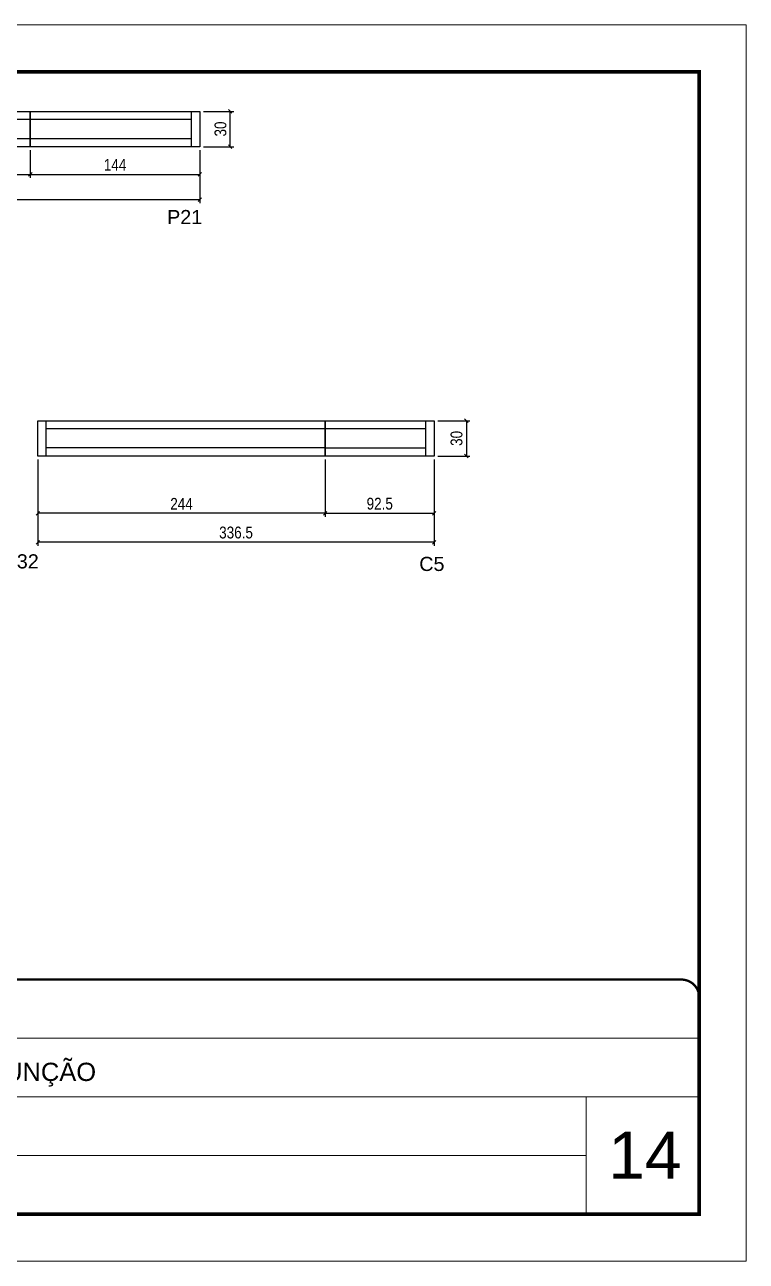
# Model space of a CAD drawing. Extents: x 3090 to 9343, y 762 to 5258.
# Drawn here: x 5561 to 6173, y 762 to 1812 of the extents above; entities that cross this region are included whole.
import ezdxf

# ---------------------------------------------------------------- set-up
doc = ezdxf.new("R2010")
doc.units = 0
doc.linetypes.add('CONTINUO', pattern=[0])
doc.linetypes.add('DASHED', pattern=[0.75, 0.5, -0.25])
for name, color, linetype in [('5', 5, 'Continuous'), ('Painéis', 200, 'Continuous'), ('SARR_2.2x7', 40, 'Continuous')]:
    doc.layers.add(name, color=color, linetype=linetype)
for name, color, linetype, lineweight in [('CARIMBO', 255, 'Continuous', 9), ('Escoras', 2, 'Continuous', 25), ('Folhas', 255, 'Continuous', 9), ('Romaneio', 3, 'Continuous', 13), ('SARRAFO DE PRESSAO', 251, 'DASHED', 9)]:
    doc.layers.add(name, color=color, linetype=linetype, lineweight=lineweight)
doc.styles.add('ARIAL', font='arial.ttf')
doc.styles.add('COTA TECNICA-50', font='techl___.ttf', dxfattribs={"height": 10})
doc.styles.get("Standard").update_dxf_attribs({"font": 'arial.ttf'})
doc.dimstyles.new('COTA PAINEL-50', dxfattribs={"dimtxt": 10, "dimasz": 3, "dimexe": 3, "dimexo": 3, "dimgap": 3, "dimtad": 1, "dimdec": 1, "dimzin": 12, "dimdsep": 46, "dimtxsty": 'COTA TECNICA-50', "dimblk1": 'OBLIQUE', "dimblk2": 'OBLIQUE', "dimsah": 1, "dimcen": 0.9, "dimclrd": 4, "dimclre": 4, "dimclrt": 240, "dimadec": 1, "dimazin": 3, "dimtfac": 1, "dimtdec": 1, "dimtmove": 0, "dimatfit": 3, "dimfxl": 1, "dimtolj": 1, "dimtzin": 12, "dimarcsym": 0})

# ---------------------------------------------------------------- blocks, each defined once
blk = doc.blocks.new('9999999999')
at = {"color": 30, "linetype": 'CONTINUO'}
for p, q in [((98564.6, 34379.6), (99584, 34379.6)), ((98564.6, 34329.8), (99488, 34329.8)), ((99584, 34329.8), (99488, 34329.8)), ((99488, 34329.8), (99488, 34230.2)), ((98564.6, 34280), (99488, 34280))]:
    blk.add_line(p, q, dxfattribs=at)
at = {"color": 30, "linetype": 'CONTINUO', "const_width": 2}
blk.add_lwpolyline([(99584, 34230.2), (99584, 34414.4, 0.414214), (99569, 34429.4), (98229, 34429.4, 0.414214), (98214, 34414.4), (98214, 34245.2, 0.414214), (98229, 34230.2), (99584, 34230.2)], format="xyb", dxfattribs=at)
at = {"layer": 'Folhas'}
blk.add_lwpolyline([(98139, 34190.2), (99624, 34190.2), (99624, 35240.2), (98139, 35240.2)], close=True, dxfattribs=at)
at = {"layer": 'Folhas', "color": 30, "const_width": 3}
blk.add_lwpolyline([(98214, 34230.2), (99584, 34230.2), (99584, 35200.2), (98214, 35200.2)], close=True, dxfattribs=at)
at = {"color": 7, "linetype": 'Continuous', "ltscale": 5, "style": 'ARIAL'}
blk.add_text('HOSPITAL ASSUNÇÃO', height=15.483, dxfattribs=at).set_placement((98837.7, 34343.3))
blk = doc.blocks.new('_Oblique')
at = {"color": 0, "linetype": 'ByBlock', "lineweight": -2}
blk.add_line((-0.5, -0.5), (0.5, 0.5), dxfattribs=at)
blk = doc.blocks.new('*D114')
at = {"layer": 'Defpoints', "color": 0, "linetype": 'ByBlock', "transparency": 16777216}
for p in [(5321.6, 1708.4), (5565.6, 1708.4), (5565.6, 1684.9)]:
    blk.add_point(p, dxfattribs=at)
at = {"layer": 'Romaneio', "color": 4, "linetype": 'ByBlock', "lineweight": -2, "transparency": 16777216}
for p, q in [((5321.6, 1705.4), (5321.6, 1681.9)), ((5565.6, 1705.4), (5565.6, 1681.9)), ((5321.6, 1684.9), (5565.6, 1684.9))]:
    blk.add_line(p, q, dxfattribs=at)
at = {"layer": 'Romaneio', "color": 4, "linetype": 'ByBlock', "lineweight": -2, "transparency": 16777216, "xscale": 3, "yscale": 3, "zscale": 3, "rotation": 180}
blk.add_blockref('_Oblique', (5321.6, 1684.9), dxfattribs=at)
at = {"layer": 'Romaneio', "color": 4, "linetype": 'ByBlock', "lineweight": -2, "transparency": 16777216, "xscale": 3, "yscale": 3, "zscale": 3}
blk.add_blockref('_Oblique', (5565.6, 1684.9), dxfattribs=at)
at = {"layer": 'Romaneio', "color": 240, "linetype": 'ByBlock', "transparency": 16777216, "insert": (5443.6, 1693), "char_height": 10, "attachment_point": 5, "style": 'COTA TECNICA-50'}
blk.add_mtext('\\A1;244', dxfattribs=at)
blk = doc.blocks.new('*D115')
at = {"layer": 'Defpoints', "color": 0, "linetype": 'ByBlock', "transparency": 16777216}
for p in [(5565.6, 1708.4), (5709.6, 1708.4), (5709.6, 1684.9)]:
    blk.add_point(p, dxfattribs=at)
at = {"layer": 'Romaneio', "color": 4, "linetype": 'ByBlock', "lineweight": -2, "transparency": 16777216}
for p, q in [((5565.6, 1705.4), (5565.6, 1681.9)), ((5709.6, 1705.4), (5709.6, 1681.9)), ((5565.6, 1684.9), (5709.6, 1684.9))]:
    blk.add_line(p, q, dxfattribs=at)
at = {"layer": 'Romaneio', "color": 4, "linetype": 'ByBlock', "lineweight": -2, "transparency": 16777216, "xscale": 3, "yscale": 3, "zscale": 3, "rotation": 180}
blk.add_blockref('_Oblique', (5565.6, 1684.9), dxfattribs=at)
at = {"layer": 'Romaneio', "color": 4, "linetype": 'ByBlock', "lineweight": -2, "transparency": 16777216, "xscale": 3, "yscale": 3, "zscale": 3}
blk.add_blockref('_Oblique', (5709.6, 1684.9), dxfattribs=at)
at = {"layer": 'Romaneio', "color": 240, "linetype": 'ByBlock', "transparency": 16777216, "insert": (5637.6, 1693), "char_height": 10, "attachment_point": 5, "style": 'COTA TECNICA-50'}
blk.add_mtext('\\A1;144', dxfattribs=at)
blk = doc.blocks.new('*D116')
at = {"layer": 'Defpoints', "color": 0, "linetype": 'ByBlock', "transparency": 16777216}
for p in [(5077.6, 1708.4), (5709.6, 1708.4), (5077.6, 1663.4)]:
    blk.add_point(p, dxfattribs=at)
at = {"layer": 'Romaneio', "color": 4, "linetype": 'ByBlock', "lineweight": -2, "transparency": 16777216}
for p, q in [((5077.6, 1705.4), (5077.6, 1660.4)), ((5709.6, 1705.4), (5709.6, 1660.4)), ((5709.6, 1663.4), (5077.6, 1663.4))]:
    blk.add_line(p, q, dxfattribs=at)
at = {"layer": 'Romaneio', "color": 4, "linetype": 'ByBlock', "lineweight": -2, "transparency": 16777216, "xscale": 3, "yscale": 3, "zscale": 3, "rotation": 180}
blk.add_blockref('_Oblique', (5077.6, 1663.4), dxfattribs=at)
at = {"layer": 'Romaneio', "color": 4, "linetype": 'ByBlock', "lineweight": -2, "transparency": 16777216, "xscale": 3, "yscale": 3, "zscale": 3}
blk.add_blockref('_Oblique', (5709.6, 1663.4), dxfattribs=at)
at = {"layer": 'Romaneio', "color": 240, "linetype": 'ByBlock', "transparency": 16777216, "insert": (5393.6, 1671.7), "char_height": 10, "attachment_point": 5, "style": 'COTA TECNICA-50'}
blk.add_mtext('\\A1;632', dxfattribs=at)
blk = doc.blocks.new('*D121')
at = {"layer": 'Defpoints', "color": 0, "linetype": 'ByBlock', "transparency": 16777216}
for p in [(5709.6, 1738.4), (5735.3, 1738.4), (5709.6, 1708.4)]:
    blk.add_point(p, dxfattribs=at)
at = {"layer": 'Romaneio', "color": 4, "linetype": 'ByBlock', "lineweight": -2, "transparency": 16777216}
for p, q in [((5712.6, 1738.4), (5738.3, 1738.4)), ((5735.3, 1708.4), (5735.3, 1738.4)), ((5712.6, 1708.4), (5738.3, 1708.4))]:
    blk.add_line(p, q, dxfattribs=at)
at = {"layer": 'Romaneio', "color": 4, "linetype": 'ByBlock', "lineweight": -2, "transparency": 16777216, "xscale": 3, "yscale": 3, "zscale": 3}
for p, rotation in [((5735.3, 1738.4), 90), ((5735.3, 1708.4), 270)]:
    blk.add_blockref('_Oblique', p, dxfattribs=dict(at, rotation=rotation))
at = {"layer": 'Romaneio', "color": 240, "linetype": 'ByBlock', "transparency": 16777216, "insert": (5727.1, 1723.4), "char_height": 10, "attachment_point": 5, "rotation": 90, "style": 'COTA TECNICA-50'}
blk.add_mtext('\\A1;30', dxfattribs=at)
blk = doc.blocks.new('*D429')
at = {"layer": 'Defpoints', "color": 0, "linetype": 'ByBlock', "transparency": 16777216}
for p in [(5572, 1445.7), (5908.5, 1445.7), (5572, 1372.5)]:
    blk.add_point(p, dxfattribs=at)
at = {"layer": 'Romaneio', "color": 4, "linetype": 'ByBlock', "lineweight": -2, "transparency": 16777216}
for p, q in [((5572, 1442.7), (5572, 1369.5)), ((5908.5, 1442.7), (5908.5, 1369.5)), ((5908.5, 1372.5), (5572, 1372.5))]:
    blk.add_line(p, q, dxfattribs=at)
at = {"layer": 'Romaneio', "color": 4, "linetype": 'ByBlock', "lineweight": -2, "transparency": 16777216, "xscale": 3, "yscale": 3, "zscale": 3, "rotation": 180}
blk.add_blockref('_Oblique', (5572, 1372.5), dxfattribs=at)
at = {"layer": 'Romaneio', "color": 4, "linetype": 'ByBlock', "lineweight": -2, "transparency": 16777216, "xscale": 3, "yscale": 3, "zscale": 3}
blk.add_blockref('_Oblique', (5908.5, 1372.5), dxfattribs=at)
at = {"layer": 'Romaneio', "color": 240, "linetype": 'ByBlock', "transparency": 16777216, "insert": (5740.3, 1380.7), "char_height": 10, "attachment_point": 5, "style": 'COTA TECNICA-50'}
blk.add_mtext('\\A1;336.5', dxfattribs=at)
blk = doc.blocks.new('*D430')
at = {"layer": 'Defpoints', "color": 0, "linetype": 'Continuous', "transparency": 16777216}
for p in [(5572, 1445.7), (5816, 1445.7), (5572, 1397.1)]:
    blk.add_point(p, dxfattribs=at)
at = {"layer": 'Painéis', "color": 4, "linetype": 'Continuous', "lineweight": -2, "transparency": 16777216}
for p, q in [((5572, 1442.7), (5572, 1394.1)), ((5816, 1442.7), (5816, 1394.1)), ((5816, 1397.1), (5572, 1397.1))]:
    blk.add_line(p, q, dxfattribs=at)
at = {"layer": 'Painéis', "color": 4, "linetype": 'Continuous', "lineweight": -2, "transparency": 16777216, "xscale": 3, "yscale": 3, "zscale": 3, "rotation": 180}
blk.add_blockref('_Oblique', (5572, 1397.1), dxfattribs=at)
at = {"layer": 'Painéis', "color": 4, "linetype": 'Continuous', "lineweight": -2, "transparency": 16777216, "xscale": 3, "yscale": 3, "zscale": 3}
blk.add_blockref('_Oblique', (5816, 1397.1), dxfattribs=at)
at = {"layer": 'Painéis', "color": 240, "linetype": 'Continuous', "transparency": 16777216, "insert": (5694, 1405.1), "char_height": 10, "attachment_point": 5, "style": 'COTA TECNICA-50'}
blk.add_mtext('\\A1;244', dxfattribs=at)
blk = doc.blocks.new('*D332')
at = {"layer": 'Defpoints', "color": 0, "linetype": 'ByBlock', "transparency": 16777216}
for p in [(5816, 1445.7), (5908.5, 1445.7), (5908.5, 1397.1)]:
    blk.add_point(p, dxfattribs=at)
at = {"layer": 'Romaneio', "color": 4, "linetype": 'ByBlock', "lineweight": -2, "transparency": 16777216}
for p, q in [((5816, 1442.7), (5816, 1394.1)), ((5908.5, 1442.7), (5908.5, 1394.1)), ((5816, 1397.1), (5908.5, 1397.1))]:
    blk.add_line(p, q, dxfattribs=at)
at = {"layer": 'Romaneio', "color": 4, "linetype": 'ByBlock', "lineweight": -2, "transparency": 16777216, "xscale": 3, "yscale": 3, "zscale": 3, "rotation": 180}
blk.add_blockref('_Oblique', (5816, 1397.1), dxfattribs=at)
at = {"layer": 'Romaneio', "color": 4, "linetype": 'ByBlock', "lineweight": -2, "transparency": 16777216, "xscale": 3, "yscale": 3, "zscale": 3}
blk.add_blockref('_Oblique', (5908.5, 1397.1), dxfattribs=at)
at = {"layer": 'Romaneio', "color": 240, "linetype": 'ByBlock', "transparency": 16777216, "insert": (5862.3, 1405.2), "char_height": 10, "attachment_point": 5, "style": 'COTA TECNICA-50'}
blk.add_mtext('\\A1;92.5', dxfattribs=at)
blk = doc.blocks.new('*D333')
at = {"layer": 'Defpoints', "color": 0, "linetype": 'ByBlock', "transparency": 16777216}
for p in [(5908.5, 1475.7), (5908.5, 1445.7), (5935.8, 1445.7)]:
    blk.add_point(p, dxfattribs=at)
at = {"layer": 'Escoras', "color": 4, "linetype": 'ByBlock', "lineweight": -2, "transparency": 16777216}
for p, q in [((5911.5, 1475.7), (5938.8, 1475.7)), ((5935.8, 1475.7), (5935.8, 1445.7)), ((5911.5, 1445.7), (5938.8, 1445.7))]:
    blk.add_line(p, q, dxfattribs=at)
at = {"layer": 'Escoras', "color": 4, "linetype": 'ByBlock', "lineweight": -2, "transparency": 16777216, "xscale": 3, "yscale": 3, "zscale": 3}
for p, rotation in [((5935.8, 1475.7), 90), ((5935.8, 1445.7), 270)]:
    blk.add_blockref('_Oblique', p, dxfattribs=dict(at, rotation=rotation))
at = {"layer": 'Escoras', "color": 240, "linetype": 'ByBlock', "transparency": 16777216, "insert": (5927.5, 1460.7), "char_height": 10, "attachment_point": 5, "rotation": 90, "style": 'COTA TECNICA-50'}
blk.add_mtext('\\A1;30', dxfattribs=at)

msp = doc.modelspace()

# ---------------------------------------------------------------- linework, layer by layer
at = {"layer": 'Painéis', "linetype": 'Continuous'}
for p, q in [((5572, 1475.74), (5816.02, 1475.74)), ((5572, 1445.74), (5572, 1475.74)), ((5816.02, 1475.74), (5816.02, 1445.74)), ((5816.02, 1445.74), (5572, 1445.74))]:
    msp.add_line(p, q, dxfattribs=at)
for points in [[(5321.61, 1738.4), (5565.61, 1738.4), (5565.61, 1708.4), (5321.61, 1708.4)], [(5565.61, 1708.4), (5565.61, 1738.4), (5709.61, 1738.4), (5709.61, 1708.4)], [(5908.52, 1445.74), (5816.02, 1445.74), (5816.02, 1475.74), (5908.52, 1475.74)]]:
    msp.add_lwpolyline(points, close=True, dxfattribs=at)
at = {"layer": 'SARR_2.2x7', "linetype": 'Continuous'}
for p, q in [((5702.61, 1708.4), (5702.61, 1738.4)), ((5565.61, 1731.4), (5321.61, 1731.4)), ((5702.61, 1731.4), (5565.61, 1731.4)), ((5321.61, 1715.4), (5565.61, 1715.4)), ((5565.61, 1715.4), (5702.61, 1715.4)), ((5579, 1445.74), (5579, 1475.74)), ((5901.52, 1445.74), (5901.52, 1475.74)), ((5816.02, 1468.74), (5579, 1468.74)), ((5901.52, 1468.74), (5816.02, 1468.74)), ((5816.02, 1452.74), (5579, 1452.74)), ((5816.02, 1452.74), (5901.52, 1452.74))]:
    msp.add_line(p, q, dxfattribs=at)

# ---------------------------------------------------------------- block references
at = {"layer": 'SARRAFO DE PRESSAO', "color": 6, "linetype": 'ByBlock'}
msp.add_blockref('9999999999', (-93450.55, -33428.25), dxfattribs=at)

# ---------------------------------------------------------------- texts
at = {"layer": '5', "linetype": 'Continuous'}
for s, p in [('P21', (5681.76, 1642.63)), ('C32', (5542.08, 1350.29)), ('C5', (5895.83, 1348.1))]:
    msp.add_text(s, height=12, rotation=359.99996, dxfattribs=at).set_placement(p)
at = {"layer": 'CARIMBO', "style": 'ARIAL'}
msp.add_text('14', height=40, dxfattribs=at).set_placement((6056.29, 832.09))

# ---------------------------------------------------------------- dimensions: what is measured, and where the dimension line sits
at = {"layer": 'Escoras', "linetype": 'ByBlock'}
dim = msp.add_linear_dim(base=(5935.77, 1445.74), p1=(5908.52, 1475.74), p2=(5908.52, 1445.74), angle=90, dimstyle='COTA PAINEL-50', override={"dimarcsym": 1}, dxfattribs=at)
dim.commit()
dim.dimension.update_dxf_attribs({"geometry": '*D333', "text_midpoint": (5927.55, 1460.74)})
at = {"layer": 'Painéis', "linetype": 'Continuous'}
dim = msp.add_linear_dim(base=(5572, 1397.07), p1=(5816.02, 1445.74), p2=(5572, 1445.74), dimstyle='COTA PAINEL-50', override={"dimarcsym": 1}, dxfattribs=at)
dim.commit()
dim.dimension.update_dxf_attribs({"geometry": '*D430', "text_midpoint": (5694.01, 1405.15)})
at = {"layer": 'Romaneio', "linetype": 'ByBlock'}
dim = msp.add_aligned_dim(p1=(5709.61, 1708.4), p2=(5709.61, 1738.4), distance=-25.68, dimstyle='COTA PAINEL-50', override={"dimarcsym": 1}, dxfattribs=at)
dim.commit()
dim.dimension.update_dxf_attribs({"geometry": '*D121', "text_midpoint": (5727.07, 1723.4)})
for base, p1, p2, override, picture, middle in [((5077.61, 1663.44), (5709.61, 1708.4), (5077.61, 1708.4), {"dimtmove": 1, "dimarcsym": 1}, '*D116', (5393.61, 1671.66)), ((5565.61, 1684.94), (5321.61, 1708.4), (5565.61, 1708.4), {"dimtmove": 1, "dimarcsym": 1}, '*D114', (5443.61, 1693.01)), ((5709.61, 1684.94), (5565.61, 1708.4), (5709.61, 1708.4), {"dimtmove": 1, "dimarcsym": 1}, '*D115', (5637.61, 1693.01)), ((5572, 1372.49), (5908.52, 1445.74), (5572, 1445.74), {"dimarcsym": 1}, '*D429', (5740.26, 1380.71)), ((5908.52, 1397.07), (5816.02, 1445.74), (5908.52, 1445.74), {"dimarcsym": 1}, '*D332', (5862.27, 1405.21))]:
    dim = msp.add_linear_dim(base=base, p1=p1, p2=p2, dimstyle='COTA PAINEL-50', override=override, dxfattribs=at)
    dim.commit()
    dim.dimension.update_dxf_attribs({"geometry": picture, "text_midpoint": middle})

doc.saveas('drawing.dxf')
